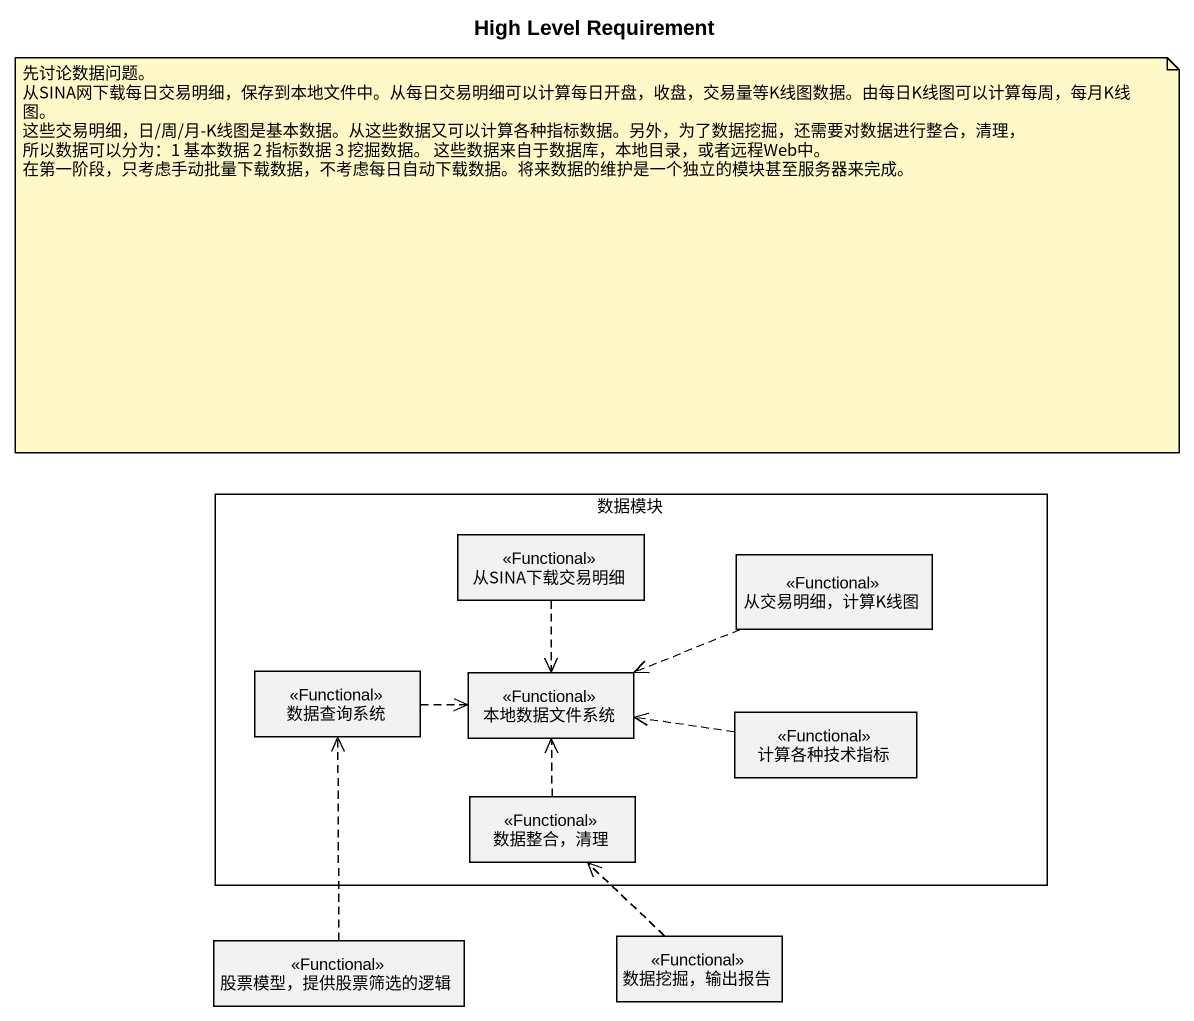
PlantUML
@startuml
title High Level Requirement
hide circle
hide empty members
rectangle 数据模块 {
  class 从SINA下载交易明细 <<Functional>>
  class "从交易明细，计算K线图" as 从交易明细_计算K线图 <<Functional>>
  class 数据查询系统 <<Functional>>
  class 本地数据文件系统 <<Functional>>
  class 计算各种技术指标 <<Functional>>
  class "数据整合，清理" as 数据整合_清理 <<Functional>>
}
class "股票模型，提供股票筛选的逻辑" as 股票模型_提供股票筛选的逻辑 <<Functional>>
class "数据挖掘，输出报告" as 数据挖掘_输出报告 <<Functional>>
从SINA下载交易明细 ..> 本地数据文件系统
从交易明细_计算K线图 .left.> 本地数据文件系统
数据查询系统 .right.> 本地数据文件系统
计算各种技术指标 .left.> 本地数据文件系统
数据整合_清理 .up.> 本地数据文件系统
股票模型_提供股票筛选的逻辑 .up.> 数据查询系统
数据挖掘_输出报告 .up.> 数据整合_清理
note as N1
  先讨论数据问题。
  从SINA网下载每日交易明细，保存到本地文件中。从每日交易明细可以计算每日开盘，收盘，交易量等K线图数据。由每日K线图可以计算每周，每月K线图。
  这些交易明细，日/周/月-K线图是基本数据。从这些数据又可以计算各种指标数据。另外，为了数据挖掘，还需要对数据进行整合，清理，
  所以数据可以分为：1 基本数据 2 指标数据 3 挖掘数据。 这些数据来自于数据库，本地目录，或者远程Web中。
  在第一阶段，只考虑手动批量下载数据，不考虑每日自动下载数据。将来数据的维护是一个独立的模块甚至服务器来完成。
end note
@enduml
